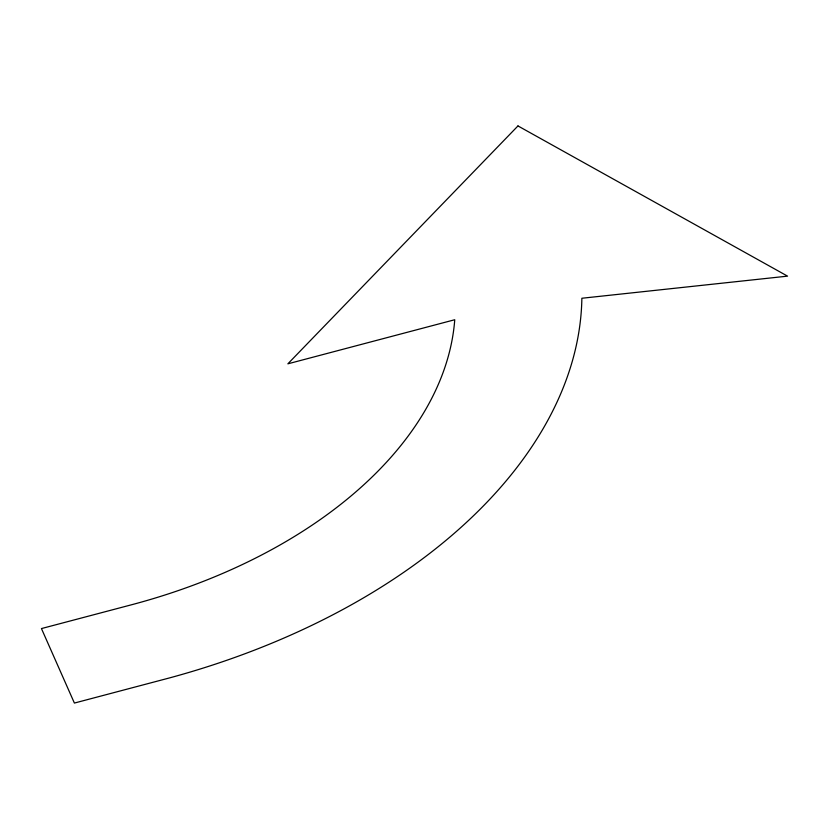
<?xml version="1.0" encoding="UTF-8"?>
<svg xmlns="http://www.w3.org/2000/svg" width="829" height="829" viewBox="0 0 829 829"><rect width="100%" height="100%" fill="white"/><g stroke="black" fill="none" stroke-linecap="round" stroke-linejoin="round"><path stroke-width="1.24" d="M517.97 125.935L287.87 363.827L454.748 319.735A442.116 276.43 -8.7 0 1 130.112 605.149L41.45 628.569L74.392 703.065L169.417 677.946A569.637 356.159 -8.7 0 0 581.865 298.253L787.55 276.14L517.97 125.935"/></g></svg>
